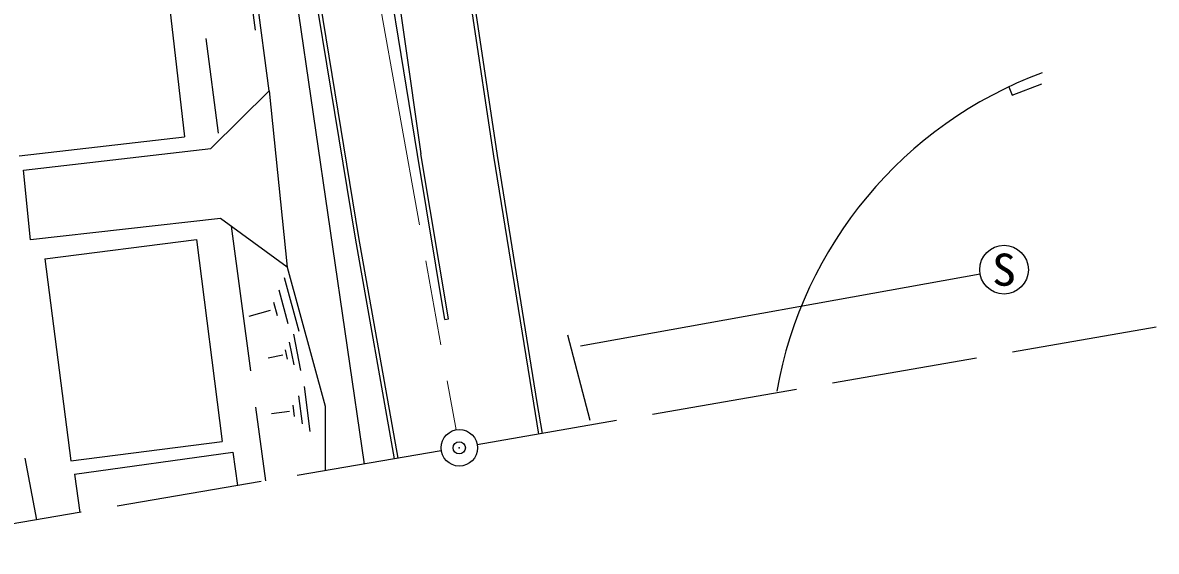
# Model space of a CAD drawing. Units: millimetres, scale not verified. Extents: x 40000 to 680000, y 20000 to 380000.
# Drawn here: x 398054 to 444607, y 231108 to 252826 of the extents above; entities that cross this region are included whole.
import ezdxf
from ezdxf.enums import TextEntityAlignment as Align

# ---------------------------------------------------------------- set-up
doc = ezdxf.new("R2010")
doc.units = ezdxf.units.MM
doc.header["$LTSCALE"] = 1000
doc.header["$PDMODE"] = 32
doc.header["$PDSIZE"] = 500
doc.linetypes.add('CHAIN', pattern=[18.5, 12, -1.5, 3.5, -1.5])
doc.linetypes.add('DASHED', pattern=[7.5, 6, -1.5])
for name, color, linetype, lineweight in [('M-BGD', 7, 'Continuous', 25), ('M-BGD-EXST', 7, 'Continuous', 25), ('M-BMK', 2, 'CHAIN', 13), ('M-BMK-SRVR', 3, 'Continuous', 25), ('M-STR-STRC', 7, 'Continuous', 25)]:
    doc.layers.add(name, color=color, linetype=linetype, lineweight=lineweight)
doc.layers.add('M-OTRS', color=6, linetype='Continuous')
doc.styles.add('ＭＳ ゴシック', font='')
doc.styles.get('ＭＳ ゴシック').set_extended_font_data('MS Gothic')

msp = doc.modelspace()

# ---------------------------------------------------------------- linework, layer by layer
at = {"layer": 'M-BGD'}
for p, q in [((406849, 270534), (412074, 234694)), ((408182, 250022), (406682, 261329)), ((403743, 256503), (404698, 248134)), ((407619, 252520), (407318, 254793)), ((405776, 247658), (408182, 250022)), ((408182, 250022), (408922, 242778)), ((438556, 250192), (438691, 249845)), ((438691, 249845), (439909, 250318)), ((397914, 247359), (404698, 248134)), ((398086, 246763), (405776, 247658)), ((398377, 243910), (398086, 246763)), ((406179, 244783), (398377, 243910)), ((408922, 242778), (406179, 244783)), ((398970, 243123), (405190, 243915)), ((405190, 243915), (406246, 235620)), ((398970, 243123), (400026, 234828)), ((408922, 242778), (410474, 237065)), ((409403, 240136), (408804, 242340)), ((408960, 240459), (408585, 241837)), ((408517, 240783), (408367, 241334)), ((408222, 240998), (407340, 240759)), ((409483, 238533), (409187, 240030)), ((420432, 240002), (421345, 236501)), ((408923, 239006), (408849, 239380)), ((409203, 238769), (409018, 239705)), ((408736, 239163), (408137, 239045)), ((409545, 236342), (409391, 237493)), ((409867, 236033), (409621, 237875)), ((409222, 236650), (409161, 237110)), ((410474, 237065), (410476, 234421)), ((409007, 236855), (408271, 236757)), ((400026, 234828), (406246, 235620)), ((400177, 234272), (406684, 235186)), ((406684, 235186), (406878, 233807)), ((398143, 234930), (398624, 232399)), ((400177, 234272), (400398, 232702))]:
    msp.add_line(p, q, dxfattribs=at)
at = {"layer": 'M-BGD', "linetype": 'DASHED'}
for p, q in [((403640, 267046), (406089, 248282)), ((406612, 244466), (408021, 234002)), ((444607, 240318), (416722, 235489)), ((415244, 235235), (383344, 229792))]:
    msp.add_line(p, q, dxfattribs=at)
at = {"layer": 'M-BGD'}
msp.add_arc((445882, 234720), 17119, 110.4026, 170.0093, dxfattribs=at)
at = {"layer": 'M-BGD-EXST'}
msp.add_line((420958, 239557), (437369, 242502), dxfattribs=at)
msp.add_circle((438353, 242679), 1000, dxfattribs=at)
at = {"layer": 'M-BMK'}
msp.add_line((408991, 274543), (415851, 236099), dxfattribs=at)
at = {"layer": 'M-BMK-SRVR'}
msp.add_circle((415983, 235361), 750, dxfattribs=at)
at = {"layer": 'M-OTRS'}
msp.add_point((415983, 235361), dxfattribs=at)
msp.add_point((415983, 235361), dxfattribs=at)
at = {"layer": 'M-STR-STRC'}
for p, q in [((415392, 240635), (414262, 247415)), ((415540, 240659), (414410, 247438)), ((415392, 240635), (415540, 240659)), ((419026, 237193), (419240, 235925)), ((419174, 237218), (419388, 235950))]:
    msp.add_line(p, q, dxfattribs=at)
for points in [[(412699, 286574), (413471, 276684), (414300, 268720), (415607, 259237), (417389, 247348), (419026, 237193)], [(412848, 286585), (413620, 276698), (414449, 268738), (415755, 259259), (417537, 247371), (419174, 237218)], [(414262, 247415), (412474, 258400), (411264, 265676), (410213, 272221), (409140, 279038), (408127, 286061)], [(409762, 286213), (410374, 278148), (411053, 271672), (411836, 265456), (413044, 256964), (414410, 247438)], [(405020, 285795), (406806, 274342), (409011, 260397), (411703, 243980), (413307, 234904)], [(405168, 285818), (406954, 274365), (409159, 260421), (411851, 244005), (413455, 234930)]]:
    msp.add_lwpolyline(points, dxfattribs=at)

# ---------------------------------------------------------------- texts
at = {"layer": 'M-BGD-EXST', "style": 'ＭＳ ゴシック', "width": 1.1}
msp.add_text('S', height=1320, rotation=0.03, dxfattribs=at).set_placement((438353, 242679), align=Align.MIDDLE_CENTER)

doc.saveas('drawing.dxf')
